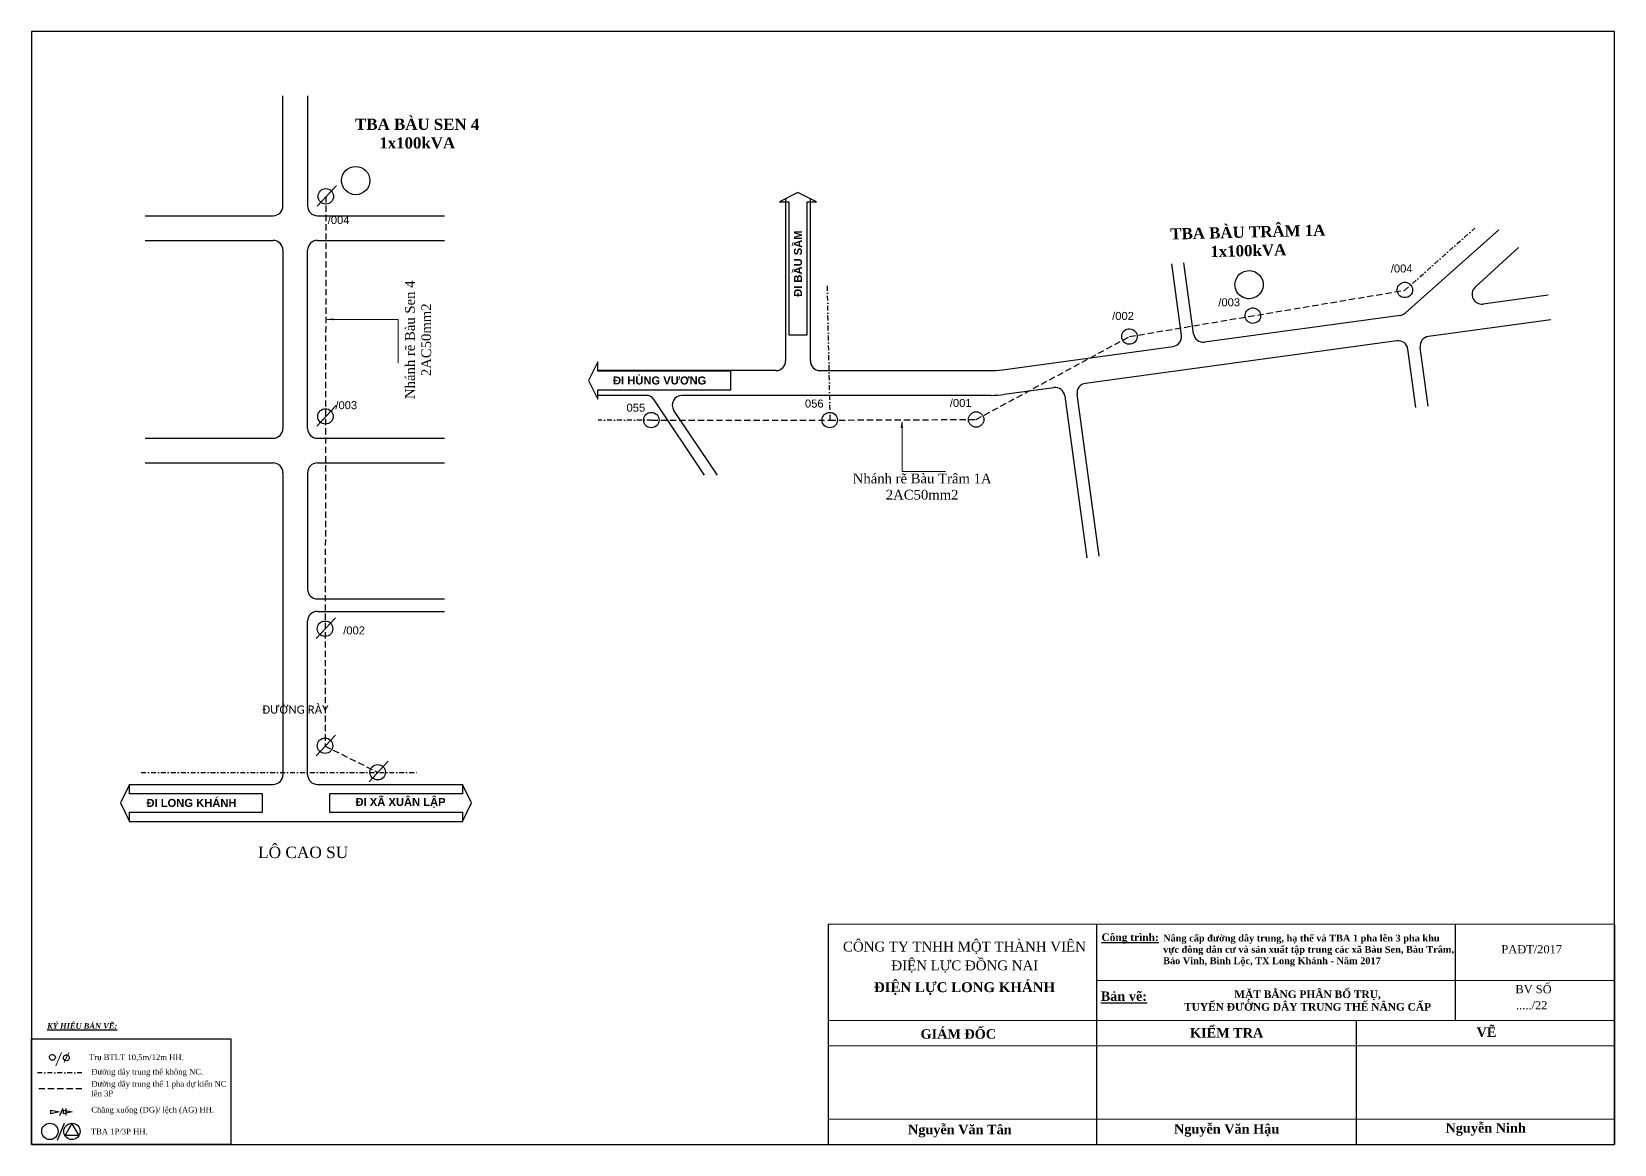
# Model space of a CAD drawing. Header units: metres. Extents: x 429925 to 893472, y 1245258 to 2552490.
# Drawn here: x 431899 to 432712, y 1266129 to 1266700 of the extents above; entities that cross this region are included whole.
import ezdxf

# ---------------------------------------------------------------- set-up
doc = ezdxf.new("R2010")
doc.units = ezdxf.units.M
doc.linetypes.add('DASHDOT', pattern=[1, 0.5, -0.25, 0, -0.25])
doc.linetypes.add('HIDDEN2', pattern=[4.7625, 3.175, -1.5875])
for name, color, linetype in [('Chu', 5, 'Continuous'), ('CONNECTOR', 7, 'Continuous'), ('DATA_GRAPHIC', 7, 'Continuous'), ('FLOWCHART', 7, 'Continuous'), ('Nen', 7, 'Continuous')]:
    doc.layers.add(name, color=color, linetype=linetype)
doc.layers.add('Day 22kV', color=1, linetype='Continuous', lineweight=15)
doc.layers.add('duong bao', color=3, linetype='Continuous', lineweight=13)
doc.layers.add('PointCheckModelLayout', color=9, linetype='Continuous', plot=False)
doc.styles.get("Standard").update_dxf_attribs({"font": 'arial.ttf'})
doc.styles.add('VN', font='VTIMESN.TTF')

msp = doc.modelspace()

# ---------------------------------------------------------------- linework, layer by layer
at = {"color": 9, "linetype": 'Continuous'}
for p, q in [((432027.89, 1266610.68), (432027.89, 1266667.22)), ((432040.59, 1266667.22), (432040.59, 1266610.68)), ((432292.41, 1266617.57), (432282.89, 1266612.81)), ((432282.89, 1266612.81), (432287.65, 1266612.81)), ((432286.06, 1266614.4), (432286.06, 1266531.11)), ((432287.65, 1266612.81), (432287.65, 1266544.55)), ((432301.94, 1266612.81), (432292.41, 1266617.57)), ((432297.18, 1266544.55), (432297.18, 1266612.81)), ((432297.18, 1266612.81), (432301.94, 1266612.81)), ((432298.76, 1266531.11), (432298.76, 1266614.4)), ((431957.19, 1266605.68), (432022.89, 1266605.68)), ((432045.59, 1266605.68), (432110.81, 1266605.68)), ((432652.3, 1266598.47), (432604.34, 1266555.73)), ((431957.19, 1266592.98), (432022.89, 1266592.98)), ((432027.89, 1266587.98), (432027.89, 1266496.38)), ((432040.59, 1266496.38), (432040.59, 1266587.98)), ((432045.59, 1266592.98), (432110.81, 1266592.98)), ((432662.49, 1266589.4), (432640.18, 1266568.97)), ((432484.26, 1266580.9), (432489.28, 1266544.18)), ((432495.57, 1266545.04), (432490.59, 1266581.44)), ((432677.74, 1266564.91), (432644.23, 1266560.32)), ((432601.69, 1266554.51), (432501.2, 1266540.76)), ((432679.01, 1266552.26), (432616.17, 1266543.67)), ((432397.4, 1266526.57), (432485.01, 1266538.55)), ((432599.97, 1266541.45), (432440.01, 1266519.58)), ((432616.02, 1266507.9), (432611.89, 1266538.04)), ((432189.62, 1266530.55), (432184.85, 1266521.02)), ((432189.62, 1266525.78), (432189.62, 1266530.55)), ((432609.71, 1266507.12), (432605.6, 1266537.18)), ((432257.88, 1266525.78), (432189.62, 1266525.78)), ((432281.06, 1266526.11), (432189.74, 1266526.11)), ((432303.76, 1266526.11), (432390.62, 1266526.11)), ((432184.85, 1266521.02), (432189.62, 1266511.5)), ((432189.62, 1266511.5), (432189.62, 1266516.26)), ((432189.62, 1266516.26), (432257.88, 1266516.26)), ((432214.41, 1266513.41), (432189.74, 1266513.41)), ((432391.48, 1266513.41), (432232.84, 1266513.41)), ((432423.81, 1266517.36), (432398.26, 1266513.87)), ((432447.1, 1266430.82), (432435.73, 1266513.95)), ((432244.4, 1266472.44), (432218.57, 1266511.18)), ((432251.05, 1266472.44), (432228.69, 1266505.61)), ((432429.44, 1266513.08), (432440.81, 1266429.96)), ((431957.19, 1266491.38), (432022.89, 1266491.38)), ((432045.59, 1266491.38), (432110.81, 1266491.38)), ((431957.19, 1266478.68), (432022.89, 1266478.68)), ((432027.89, 1266473.68), (432027.89, 1266318.58)), ((432040.59, 1266473.68), (432040.59, 1266413.83)), ((432045.59, 1266478.68), (432110.81, 1266478.68)), ((432045.59, 1266408.83), (432110.81, 1266408.83)), ((432045.59, 1266402.48), (432110.81, 1266402.48)), ((432040.59, 1266318.58), (432040.59, 1266397.48)), ((431949.19, 1266313.58), (431944.43, 1266304.06)), ((431949.19, 1266313.58), (432022.89, 1266313.58)), ((431949.19, 1266308.82), (431949.19, 1266313.58)), ((432045.59, 1266313.58), (432120.05, 1266313.58)), ((432124.81, 1266304.06), (432120.05, 1266313.58)), ((432120.05, 1266313.58), (432120.05, 1266308.82)), ((431944.43, 1266304.06), (431949.19, 1266294.53)), ((432017.45, 1266308.82), (431949.19, 1266308.82)), ((432120.05, 1266308.82), (432051.78, 1266308.82)), ((432120.05, 1266294.53), (432124.81, 1266304.06)), ((431949.19, 1266294.53), (431949.19, 1266299.29)), ((431949.19, 1266299.29), (432017.45, 1266299.29)), ((431949.19, 1266294.53), (432120.05, 1266294.53)), ((432051.78, 1266299.29), (432120.05, 1266299.29)), ((432120.05, 1266299.29), (432120.05, 1266294.53))]:
    msp.add_line(p, q, dxfattribs=at)
at = {"color": 4, "linetype": 'Continuous', "lineweight": 18}
for p, q in [((432087.01, 1266552.29), (432087.01, 1266529.99)), ((432345.86, 1266474.3), (432368.16, 1266474.3))]:
    msp.add_line(p, q, dxfattribs=at)
at = {"color": 0}
for p, q in [((432445.87, 1266128.72), (432445.87, 1266241.63)), ((432630.11, 1266192.3), (432630.11, 1266241.63)), ((432579.23, 1266128.72), (432579.23, 1266192.3))]:
    msp.add_line(p, q, dxfattribs=at)
at = {"color": 7, "linetype": 'Continuous'}
for p, q in [((431912.1, 1266130.94), (431915.75, 1266139.64)), ((431913.4, 1266143.5), (431914.99, 1266147.29)), ((431916.54, 1266143.69), (431916.54, 1266147.1)), ((431916.54, 1266143.69), (431916.54, 1266147.1))]:
    msp.add_line(p, q, dxfattribs=at)
at = {"color": 9, "linetype": 'Continuous'}
for points in [[(431898.86, 1266128.72), (432711.66, 1266128.72), (432711.66, 1266700.22), (431898.86, 1266700.22)], [(432297.18, 1266544.55), (432297.18, 1266612.81), (432301.94, 1266612.81), (432292.41, 1266617.57), (432282.89, 1266612.81), (432287.65, 1266612.81), (432287.65, 1266544.55)], [(432257.88, 1266525.78), (432189.62, 1266525.78), (432189.62, 1266530.55), (432184.85, 1266521.02), (432189.62, 1266511.5), (432189.62, 1266516.26), (432257.88, 1266516.26)], [(432017.45, 1266308.82), (431949.19, 1266308.82), (431949.19, 1266313.58), (431944.43, 1266304.06), (431949.19, 1266294.53), (431949.19, 1266299.29), (432017.45, 1266299.29)], [(432051.78, 1266299.29), (432120.05, 1266299.29), (432120.05, 1266294.53), (432124.81, 1266304.06), (432120.05, 1266313.58), (432120.05, 1266308.82), (432051.78, 1266308.82)]]:
    msp.add_lwpolyline(points, close=True, dxfattribs=at)
at = {"color": 7, "linetype": 'Continuous'}
for points in [[(432058.01, 1266623.71, -1), (432072.52, 1266623.76, -1)], [(432531.23, 1266571.28, -1), (432516.87, 1266569.26, -1)], [(431904.01, 1266135.33, -1), (431912.4, 1266135.36, -1)], [(431915.34, 1266135.33, -1), (431923.74, 1266135.36, -1)]]:
    msp.add_lwpolyline(points, format="xyb", close=True, dxfattribs=at)
at = {"color": 9, "linetype": 'Continuous'}
for points in [[(432045.98, 1266615.61, -1), (432053.92, 1266615.61, -1)], [(432608, 1266568.07, -1), (432600.14, 1266567, -1)], [(432529.96, 1266554.89, -1), (432522.09, 1266553.81, -1)], [(432466.54, 1266544.14, -1), (432458.68, 1266543.06, -1)], [(432045.76, 1266502.6, -1), (432053.7, 1266502.6, -1)], [(432387.88, 1266501.02, -1), (432379.94, 1266501.02, -1)], [(432221.06, 1266500.71, -1), (432213.12, 1266500.71, -1)], [(432312.69, 1266500.71, -1), (432304.75, 1266500.71, -1)], [(432045.55, 1266393.55, -1), (432053.48, 1266393.55, -1)], [(432045.55, 1266333.44, -1), (432053.48, 1266333.44, -1)], [(432072.6, 1266319.84, -1), (432080.54, 1266319.84, -1)]]:
    msp.add_lwpolyline(points, format="xyb", close=True, dxfattribs=at)
at = {"color": 4, "linetype": 'Continuous', "lineweight": 18}
for points in [[(432053.66, 1266551.96), (432053.68, 1266552.73), (432050.69, 1266552.29), (432087.01, 1266552.29)], [(432346.19, 1266496.84), (432345.42, 1266496.84), (432345.86, 1266499.9), (432345.86, 1266474.3)]]:
    msp.add_lwpolyline(points, dxfattribs=at)
at = {"color": 7, "linetype": 'Continuous'}
for points in [[(431898.86, 1266182.84), (432001.19, 1266182.84), (432001.19, 1266128.72), (431898.86, 1266128.72)], [(431910.16, 1266174.73), (431910.47, 1266174.49), (431910.78, 1266174.17), (431910.95, 1266173.81), (431911.02, 1266173.37), (431910.95, 1266172.9), (431910.79, 1266172.56), (431910.5, 1266172.23), (431910.11, 1266172), (431909.74, 1266171.89), (431909.29, 1266171.92), (431908.91, 1266172), (431908.56, 1266172.25), (431908.28, 1266172.56), (431908.08, 1266172.93), (431908, 1266173.38), (431908.06, 1266173.81), (431908.22, 1266174.15), (431908.52, 1266174.51), (431908.91, 1266174.75), (431909.32, 1266174.83), (431909.74, 1266174.83)], [(431917.29, 1266174.52), (431917.6, 1266174.29), (431917.92, 1266173.96), (431918.08, 1266173.61), (431918.16, 1266173.16), (431918.08, 1266172.69), (431917.93, 1266172.35), (431917.64, 1266172.03), (431917.25, 1266171.79), (431916.88, 1266171.69), (431916.42, 1266171.71), (431916.04, 1266171.8), (431915.69, 1266172.05), (431915.42, 1266172.36), (431915.21, 1266172.72), (431915.14, 1266173.17), (431915.2, 1266173.6), (431915.35, 1266173.94), (431915.66, 1266174.31), (431916.05, 1266174.54), (431916.46, 1266174.63), (431916.87, 1266174.62)], [(431908.64, 1266146.34), (431913.03, 1266145.4), (431908.64, 1266144.45)], [(431915.28, 1266146.34), (431919.68, 1266145.4), (431915.28, 1266144.45)], [(431915.28, 1266146.34), (431919.68, 1266145.4), (431915.28, 1266144.45)], [(431916.09, 1266133.3), (431919.56, 1266139.3), (431923.02, 1266133.3)]]:
    msp.add_lwpolyline(points, close=True, dxfattribs=at)
at = {"color": 9, "linetype": 'Continuous'}
for centre, radius, start, end in [((432022.89, 1266610.68), 5, 270, 0), ((432045.59, 1266610.68), 5, 180, 270), ((432022.89, 1266587.98), 5, 0, 90), ((432045.59, 1266587.98), 5, 90, 180), ((432643.55, 1266565.28), 5, 132.48277, 277.78762), ((432601.02, 1266559.46), 5, 277.78762, 311.70505), ((432601.02, 1266559.46), 5, 277.78762, 311.70505), ((432484.33, 1266543.5), 5, 277.78762, 7.78762), ((432500.53, 1266545.72), 5, 187.78762, 277.78762), ((432600.65, 1266536.5), 5, 7.78762, 97.78762), ((432616.85, 1266538.71), 5, 97.78762, 187.78762), ((432281.06, 1266531.11), 5, 270, 0), ((432303.76, 1266531.11), 5, 180, 270), ((432390.62, 1266576.11), 50, 270, 277.78762), ((432214.41, 1266508.41), 5, 33.69007, 90), ((432232.84, 1266508.41), 5, 90, 213.97654), ((432391.48, 1266563.41), 50, 270, 277.78762), ((432424.49, 1266512.41), 5, 7.78762, 97.78762), ((432440.69, 1266514.62), 5, 97.78762, 187.78762), ((432022.89, 1266496.38), 5, 270, 0), ((432045.59, 1266496.38), 5, 180, 270), ((432022.89, 1266473.68), 5, 0, 90), ((432045.59, 1266473.68), 5, 90, 180), ((432045.59, 1266413.83), 5, 180, 270), ((432045.59, 1266397.48), 5, 90, 180), ((432022.89, 1266318.58), 5, 270, 0), ((432045.59, 1266318.58), 5, 180, 270)]:
    msp.add_arc(centre, radius, start, end, dxfattribs=at)
at = {"layer": 'CONNECTOR', "linetype": 'HIDDEN2'}
for p, q in [((432049.95, 1266615.61), (432049.52, 1266333.29)), ((432462.61, 1266543.6), (432604.07, 1266567.4)), ((432383.91, 1266501.02), (432462.61, 1266543.6)), ((432217.18, 1266500.71), (432308.72, 1266500.71)), ((432308.72, 1266500.71), (432383.91, 1266501.02)), ((432049.52, 1266333.29), (432076.57, 1266319.84)), ((431924.71, 1266157.31), (431900.88, 1266157.31))]:
    msp.add_line(p, q, dxfattribs=at)
at = {"layer": 'CONNECTOR', "linetype": 'DASHDOT', "ltscale": 5}
for p, q in [((432604.12, 1266567.45), (432639.97, 1266599.35)), ((432308.98, 1266500.88), (432307.49, 1266569.78)), ((432217.25, 1266500.63), (432189.76, 1266500.63)), ((431955.07, 1266319.74), (432097.57, 1266319.74)), ((431924.71, 1266165.53), (431900.88, 1266165.53))]:
    msp.add_line(p, q, dxfattribs=at)
at = {"layer": 'Day 22kV', "color": 0, "lineweight": 20}
for p, q in [((432711.66, 1266241.86), (432307.92, 1266241.86)), ((432711.66, 1266212.85), (432445.87, 1266212.85)), ((432711.66, 1266192.3), (432307.92, 1266192.3)), ((432711.66, 1266179.31), (432307.92, 1266179.29)), ((432711.66, 1266141.71), (432307.93, 1266141.71))]:
    msp.add_line(p, q, dxfattribs=at)
at = {"layer": 'duong bao', "ltscale": 2}
for p, q in [((432055.41, 1266621.28), (432045.49, 1266610.62)), ((432055.19, 1266508.26), (432045.27, 1266497.6)), ((432054.98, 1266399.22), (432045.05, 1266388.56)), ((432054.98, 1266338.95), (432045.05, 1266328.29)), ((432082.03, 1266325.5), (432072.11, 1266314.84)), ((431914.25, 1266175.81), (431911.25, 1266169.08)), ((431917.87, 1266175.86), (431915.57, 1266170.72))]:
    msp.add_line(p, q, dxfattribs=at)
at = {"layer": 'Nen', "color": 0}
for p, q in [((432307.92, 1266241.86), (432307.92, 1266129.02)), ((432307.92, 1266241.63), (432307.92, 1266128.72))]:
    msp.add_line(p, q, dxfattribs=at)
at = {"layer": 'PointCheckModelLayout', "color": 0}
for p, q in [((432711.66, 1266241.63), (432711.66, 1266128.72)), ((432711.66, 1266197.94), (432711.66, 1266222.6)), ((432307.92, 1266128.72), (432711.66, 1266128.72))]:
    msp.add_line(p, q, dxfattribs=at)

# ---------------------------------------------------------------- texts
for s, insert, char_height, width, attachment_point in [('{\\fTimes New Roman|b1|i0|c0|p18;\\C7;TBA BÀU SEN 4 1x100kVA}', (432096.85, 1266647.79), 5.7341, 87, 5), ('{\\fArial Unicode MS|b0|i0|c0|p34;\\H1x;\\C7;/004}', (432056.5, 1266603.45), 4.1093, 22.4014, 5), ('{\\fArial Unicode MS|b0|i0|c0|p34;\\C7;/004}', (432602.44, 1266578.56), 4.1093, 22.225, 5), ('{\\fArial Unicode MS|b0|i0|c0|p34;\\C7;/003}', (432513.85, 1266561.19), 4.1093, 22.225, 5), ('{\\fArial Unicode MS|b0|i0|c0|p34;\\C7;/002}', (432459.34, 1266554.18), 4.1093, 22.225, 5), ('\\C7;\\fArial Unicode MS|b1|i0|;\\H4.1092942200601;ĐI HÙNG VƯƠNG', (432221.37, 1266521.02), 4.1093, 73.025, 5), ('{\\fArial Unicode MS|b0|i0|c0|p34;\\C7;/003}', (432060.42, 1266508.34), 4.1093, 22.4014, 5), ('\\C7;\\fArial Unicode MS|b0|i0|;\\H4.1092942200601;055', (432209.15, 1266507.06), 4.1093, 22.225, 5), ('\\C7;\\fArial Unicode MS|b0|i0|;\\H4.1092942200601;056', (432300.78, 1266509.17), 4.1093, 22.225, 5), ('{\\fArial Unicode MS|b0|i0|c0|p34;\\C7;/001}', (432375.97, 1266509.48), 4.1093, 22.225, 5), ('{\\fTimes New Roman|b0|i0|c0|p18;\\C7;Nhánh rẽ Bàu Trâm 1A 2AC50mm2}', (432356.18, 1266466.51), 5, 86.625, 5), ('{\\fArial Unicode MS|b0|i0|c0|p34;\\C7;/002}', (432064.44, 1266392.67), 4.1093, 22.4014, 5), ('\\C7;\\fArial Unicode MS|b1|i0|;\\H4.1092942200601;ĐI LONG KHÁNH', (431980.94, 1266304.06), 4.1093, 73.025, 5), ('\\C7;\\fArial Unicode MS|b1|i0|;\\H4.1092942200601;ĐI XÃ XUÂN LẬP', (432088.3, 1266304.06), 4.1093, 73.025, 5), ('\\C7;\\fTimes New Roman|b1|i1|;\\H2.8669647164643;\\LKÝ HIỆU BẢN VẼ\\l\\L:\\l', (431924.81, 1266189.12), 2.867, 49.2057, 5), ('{\\fTimes New Roman|b0|i0|c0|p18;\\C7;Trụ BTLT 10,5m/12m HH.}', (431928.33, 1266173.09), 2.9352, 74, 4), ('{\\fTimes New Roman|b0|i0|c0|p18;\\H1x;\\C7;Đường dây trung thế không NC.}', (431929.48, 1266165.53), 2.9352, 60.7348, 4), ('{\\fTimes New Roman|b0|i0|c0|p18;\\C7;Đường dây trung thế 1 pha dự kiến NC lên 3P}', (431929.48, 1266157.31), 2.9352, 70.1774, 4), ('{\\fTimes New Roman|b0|i0|c0|p18;\\H1x;\\C7;Chằng xuống (DG)/ lệch (AG) HH.}', (431929.48, 1266146.03), 2.9352, 67.094, 4), ('{\\fTimes New Roman|b0|i0|c0|p18;\\C7;TBA 1P/3P HH.}', (431929.26, 1266135.26), 2.9352, 74, 4)]:
    msp.add_mtext(s, dxfattribs=dict(insert=insert, char_height=char_height, width=width, attachment_point=attachment_point))
at = {"attachment_point": 5}
for s, insert, char_height, width, rotation in [('{\\fTimes New Roman|b1|i0|c0|p18;\\C7;TBA BÀU TRÂM 1A 1x100kVA}', (432523.54, 1266592.46), 5.7341, 87, 1.4553), ('{\\fTimes New Roman|b0|i0|c0|p18;\\C7;Nhánh rẽ Bàu Sen 4 \\P2AC50mm2}', (432097.35, 1266541.97), 5, 150.7075, 90)]:
    msp.add_mtext(s, dxfattribs=dict(at, insert=insert, char_height=char_height, width=width, rotation=rotation))
at = {"layer": 'Chu', "color": 0, "style": 'VN'}
for s, insert, char_height, width, attachment_point in [('{\\fTimes New Roman|b1|i0|c163|p18;\\LCông trình:}', (432462.98, 1266234.42), 3.8732, 39.2267, 5), ('{\\fTimes New Roman|b1|i0|c163|p18;Nâng cấp đường dây trung, hạ thế và TBA 1 pha lên 3 pha khu vực đông dân cư và sản xuất tập trung các xã Bàu Sen, Bàu Trâm, Bảo Vinh, Bình Lộc, TX Long Khánh - Năm 2017}', (432479.93, 1266228.25), 3.5, 149.5601, 4), ('{\\fTimes New Roman|b0|i0|c0|p18;CÔNG TY TNHH MỘT THÀNH VIÊN}', (432377.89, 1266229.66), 5.0659, 257.001, 5), ('{\\fTimes New Roman|b0|i0|c0|p18;ĐIỆN LỰC ĐỒNG NAI}', (432378.09, 1266220), 5.0659, 257.001, 5), ('{\\fTimes New Roman|b1|i0|c0|p18;ĐIỆN LỰC LONG KHÁNH}', (432377.92, 1266208.69), 5.0659, 257.001, 5), ('{\\fTimes New Roman|b1|i0|c0|p18;\\LBản vẽ:}', (432459.78, 1266204.76), 4.8415, 39.2267, 5), ('{\\fTimes New Roman|b1|i0|c0|p18;MẶT BẰNG PHÂN BỐ TRỤ,\\PTUYẾN ĐƯỜNG DÂY TRUNG THẾ NÂNG CẤP}', (432554.1, 1266202.55), 3.8732, 214.1675, 5), ('{\\fTimes New Roman|b1|i0|c0|p18;GIÁM ĐỐC}', (432374.74, 1266185.38), 4.8415, 214.1675, 5), ('{\\fTimes New Roman|b1|i0|c0|p18;KIỂM TRA}', (432512.55, 1266186.01), 4.8415, 214.1675, 5), ('{\\fTimes New Roman|b1|i0|c0|p18;VẼ}', (432645.98, 1266186.27), 4.8415, 214.1675, 5), ('{\\fTimes New Roman|b1|i0|c0|p18;Nguyễn Văn Tân}', (432375.53, 1266135.52), 4.8415, 214.1675, 5), ('{\\fTimes New Roman|b1|i0|c0|p18;Nguyễn Văn Hậu}', (432512.55, 1266135.84), 4.8415, 214.1675, 5), ('{\\fTimes New Roman|b1|i0|c0|p18;Nguyễn Ninh}', (432645.57, 1266136.35), 4.8415, 214.1675, 5)]:
    msp.add_mtext(s, dxfattribs=dict(at, insert=insert, char_height=char_height, width=width, attachment_point=attachment_point))
at = {"layer": 'Chu', "color": 1, "char_height": 4.2216, "width": 214.1675, "attachment_point": 5, "style": 'VN'}
for s, insert in [('{\\fTimes New Roman|b0|i0|c0|p18;PAĐT/2017}', (432669.23, 1266228.9)), ('{\\fTimes New Roman|b0|i0|c0|p18;BV SỐ}', (432670.16, 1266208.38)), ('{\\fTimes New Roman|b0|i0|c0|p18;...../22}', (432669.23, 1266200.12))]:
    msp.add_mtext(s, dxfattribs=dict(at, insert=insert))
at = {"layer": 'DATA_GRAPHIC', "insert": (432292.41, 1266581.06), "char_height": 4.1093, "width": 73.025, "attachment_point": 5, "rotation": 90}
msp.add_mtext('\\C7;\\fArial Unicode MS|b1|i0|;\\H4.1092942200601;ĐI BẦU SẦM', dxfattribs=at)
at = {"layer": 'FLOWCHART', "attachment_point": 5}
for s, insert, char_height, width in [('\\C7;\\fCalibri|b0|i0|;\\H4.2333171844482;ĐƯỜNG RÀY', (432034.24, 1266352), 4.2333, 63.5), ('\\C7;\\fTimes New Roman|b0|i0|;\\H5.8704874962568;LÔ CAO SU', (432038.28, 1266278.66), 5.8705, 254)]:
    msp.add_mtext(s, dxfattribs=dict(at, insert=insert, char_height=char_height, width=width))

doc.saveas('drawing.dxf')
